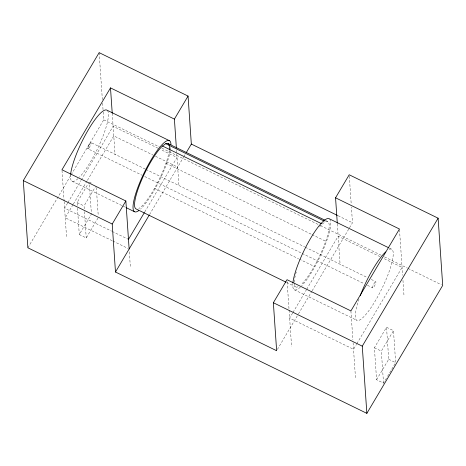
<?xml version="1.0" encoding="UTF-8"?>
<svg xmlns="http://www.w3.org/2000/svg" width="466" height="466" viewBox="0 0 466 466"><rect width="100%" height="100%" fill="white"/><g stroke="black" fill="none" stroke-linecap="round" stroke-linejoin="round"><path stroke-width="0.35" stroke-dasharray="2.33 1.75" d="M383.524 383.134L381.345 351.131L393.479 330.656L386.53 327.266L374.396 347.741L376.58 379.738L383.524 383.134L387.199 376.93M77.298 205.39L77.106 202.541L88.429 183.33M27.878 247.801L70.803 175.397M71.17 174.773L103.732 119.849L103.091 110.454M67.541 203.182L64.576 208.18L111.525 231.113M67.914 202.559L80.88 180.68M81.253 180.051L113.121 126.292L158.114 148.27M73.011 204.656L65.228 217.785L112.184 240.712M73.383 204.032L87.095 180.901M87.462 180.278L113.774 135.891L152.9 155.003M84.241 208.78L84.049 205.937L95.448 186.703M98 218.082L86.233 237.934L79.284 234.544L91.418 214.069L89.385 184.204M144.786 211.89L177.022 157.502L160.723 149.539M149.516 214.61L183.581 157.141M183.954 156.524L185.06 154.654M292.596 313.094L289.631 318.097L353.537 349.308L356.502 344.304M292.968 312.47L306.308 289.969M306.675 289.339L338.176 236.21L379.907 256.591M277.369 349.483L298.065 314.567M298.438 313.944L311.777 291.442M312.15 290.813L349.162 228.381M349.529 227.757L352.482 222.777L351.405 207.015M356.869 343.681L402.076 267.42L383.168 258.181M376.58 379.738L388.714 359.269L386.53 327.266M387.572 376.307L395.657 362.659L393.479 330.656M322.233 224.035L325.489 221.705A36.389 7.858 -64 0 1 324.231 245.32A36.389 7.858 -64 0 1 301.275 284.458M103.732 119.849L159.29 146.906M161.906 148.182L318.552 224.641M338.13 215.764L352.482 222.777M389.133 247.988L391.737 249.258M325.856 220.639L327.814 221.595M381.24 255.298L319.204 224.962M384.508 256.9L407.395 268.107M408.047 268.428L441.395 284.761M155.51 156.273L177.68 167.102M165.96 163.24L311.375 234.258M312.028 234.579L325.722 241.266M145.281 169.082L91.068 142.602C89.152 143.592 87.928 146.592 87.893 148.77L142.107 175.251M145.934 169.403L304.659 246.922M305.312 247.242L366.713 277.229M371.286 279.46L375.858 281.697A3.483 0.751 -64 0 1 373.93 286.864A3.483 0.751 -64 0 1 373.021 285.775A3.483 0.751 -64 0 1 375.858 281.697M144.722 176.527L301.485 253.09M302.137 253.405L364.191 283.712M367.458 285.309L372.683 287.86M154.462 188.404L298.572 258.787M299.224 259.102L314.218 266.43M89.239 182.072L92.396 183.61M286.567 282.443L295.694 286.899M72.009 181.204L122.15 205.698M122.803 206.013L125.406 207.288M294.285 289.765L356.799 320.299M77.106 202.541L84.049 205.937M374.396 347.741L381.345 351.131M388.714 359.269L395.657 362.659M112.178 231.433L127.83 239.075M112.836 241.033L127.83 248.355M399.508 229.744L402.618 275.301M402.956 280.322L404.034 296.091M349.308 176.206L351.213 204.149M350.915 310.909L352.89 339.889M353.088 342.784L355.488 377.978M337.332 223.89L340.128 264.88M287.161 281.872L289.036 309.401M289.089 310.129L291.588 346.768M176.532 150.256L176.725 153.157M176.777 153.879L178.979 186.173M129.327 251.821L130.433 268.067M112.23 113.25L115.073 154.962M99.147 52.646L102.351 99.619M102.596 103.231L103.038 109.731M96.328 187.594L98.268 216.043M84.439 211.622L86.233 237.934M77.49 208.232L79.284 234.544M62.007 170.504L64.081 200.939M64.133 201.661L66.533 236.856M329.672 219.078A39.587 8.545 -64 0 1 323.643 248.728A39.587 8.545 -64 0 1 301.718 285.757M300.354 287.108A39.587 8.545 -64 0 1 292.829 283.678M389.215 249.38A39.587 8.545 -64 0 1 387.252 276.577A39.587 8.545 -64 0 1 361.587 318.744A39.587 8.545 -64 0 1 359.076 298.898M298.019 286.788A36.389 7.858 -64 0 1 294.296 282.932M294.302 282.204A36.389 7.858 -64 0 1 296.644 270.717M319.647 226.756A36.389 7.858 -64 0 1 321.825 224.426M169.263 150.454A36.389 7.858 -64 0 1 156.815 184.082A36.389 7.858 -64 0 1 138.734 208.523M107.396 110.518A39.587 8.545 -64 0 1 101.367 140.167A39.587 8.545 -64 0 1 79.441 177.196M78.078 178.548A39.587 8.545 -64 0 1 70.552 175.123M170.853 147.559A39.587 8.545 -64 0 1 170.509 149.953M170.393 150.6A39.587 8.545 -64 0 1 140.592 209.083M89.14 147.774A3.483 0.751 -64 0 0 91.068 142.602A3.483 0.751 -64 0 0 88.231 146.685A3.483 0.751 -64 0 0 89.14 147.774"/><path stroke-width="0.7" d="M337.285 223.167L335.555 197.805L349.209 174.773L438.122 218.199L442.7 285.402L366.853 413.354L27.878 247.801L23.3 180.598L99.147 52.646L188.06 96.072L191.334 144.07L186.167 152.784M176.381 148.083L174.406 119.104L110.5 87.893L61.961 169.781L125.861 200.992L129.134 248.995M335.555 197.805L399.461 229.016L350.915 310.909L287.015 279.699L273.361 302.725L276.635 350.729L115.481 272.022L112.213 224.024L125.861 200.992M174.406 119.104L188.06 96.072M128.482 239.39L144.413 212.513M115.481 272.022L149.143 215.24M366.853 413.354L362.268 346.151L438.122 218.199M285.914 282.122L135.938 208.873A36.389 7.858 -64 0 1 141.215 180.942A36.389 7.858 -64 0 1 162.471 146.009L165.733 143.679L324.185 221.07M191.334 144.07L337.477 215.449M169.461 140.703L106.947 110.168A39.587 8.545 -64 0 0 86.798 132.437A39.587 8.545 -64 0 0 70.622 174.348M388.481 247.667L329.223 218.729A39.587 8.545 -64 0 0 309.075 240.992A39.587 8.545 -64 0 0 292.898 282.903M168.051 143.569L325.204 220.319M162.471 146.009L321.581 223.715M126.059 207.603L134.528 211.739M23.3 180.598L112.213 224.024M273.361 302.725L362.268 346.151M110.5 87.893L112.23 113.25M360.206 295.776A39.587 8.545 -64 0 1 385.667 251.914M165.733 143.679A36.389 7.858 -64 0 1 169.327 149.871M138.711 210.644A39.587 8.545 -64 0 1 144.373 172.35A39.587 8.545 -64 0 1 170.981 144.687"/></g></svg>
